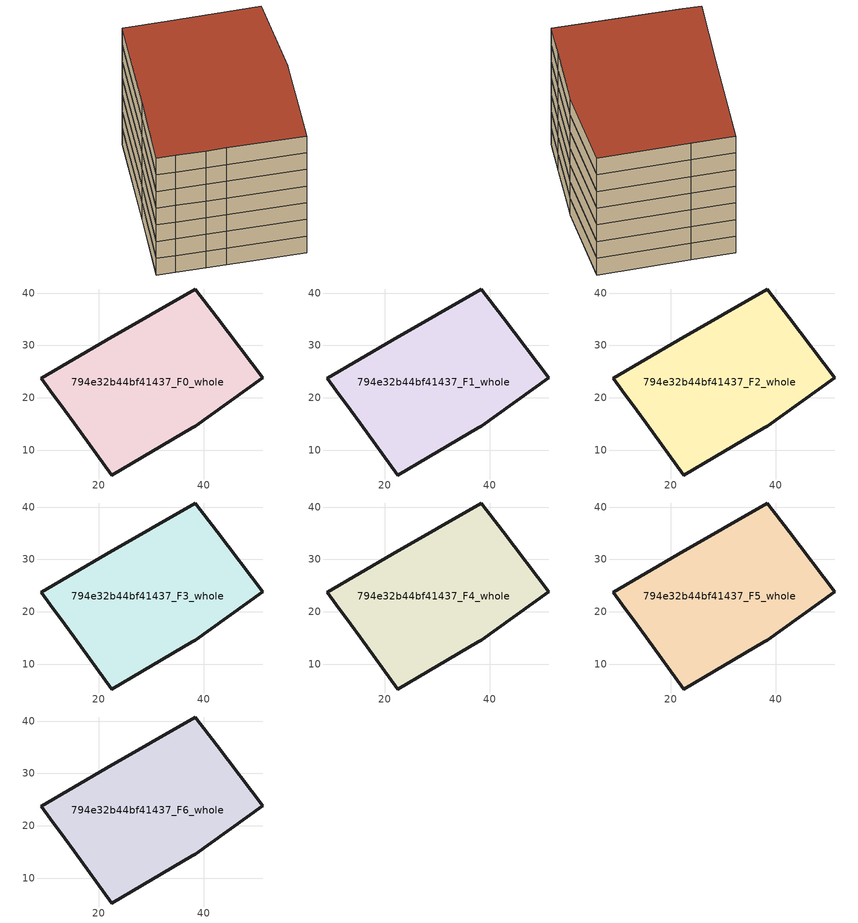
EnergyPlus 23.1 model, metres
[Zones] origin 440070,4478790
794e32b44bf41437_F0_whole
 floor ground (EU_floor_Construction): 42.57,35.32 51.27,23.85 38.41,14.56 37.84,14.23 28.32,8.62 22.49,5.25 15.27,15.15 13.46,17.62 10.73,21.37 9,23.76 21.44,30.96 38.44,40.78 z0
 wall outside (EU_wall_Construction): 22.49,5.25 28.32,8.62 37.84,14.23 38.41,14.56 51.27,23.85 42.57,35.32 38.44,40.78 21.44,30.96 9,23.76 10.73,21.37 13.46,17.62 15.27,15.15 22.49,5.25 z0:3
794e32b44bf41437_F1_whole
 floor to 794e32b44bf41437_F0_whole (EU_floor_Construction): 42.57,35.32 51.27,23.85 38.41,14.56 37.84,14.23 28.32,8.62 22.49,5.25 15.27,15.15 13.46,17.62 10.73,21.37 9,23.76 21.44,30.96 38.44,40.78 z3
 wall outside (EU_wall_Construction): 22.49,5.25 28.32,8.62 37.84,14.23 38.41,14.56 51.27,23.85 42.57,35.32 38.44,40.78 21.44,30.96 9,23.76 10.73,21.37 13.46,17.62 15.27,15.15 22.49,5.25 z3:6
794e32b44bf41437_F2_whole
 floor to 794e32b44bf41437_F1_whole (EU_floor_Construction): 42.57,35.32 51.27,23.85 38.41,14.56 37.84,14.23 28.32,8.62 22.49,5.25 15.27,15.15 13.46,17.62 10.73,21.37 9,23.76 21.44,30.96 38.44,40.78 z6
 wall outside (EU_wall_Construction): 22.49,5.25 28.32,8.62 37.84,14.23 38.41,14.56 51.27,23.85 42.57,35.32 38.44,40.78 21.44,30.96 9,23.76 10.73,21.37 13.46,17.62 15.27,15.15 22.49,5.25 z6:9
794e32b44bf41437_F3_whole
 floor to 794e32b44bf41437_F2_whole (EU_floor_Construction): 42.57,35.32 51.27,23.85 38.41,14.56 37.84,14.23 28.32,8.62 22.49,5.25 15.27,15.15 13.46,17.62 10.73,21.37 9,23.76 21.44,30.96 38.44,40.78 z9
 wall outside (EU_wall_Construction): 22.49,5.25 28.32,8.62 37.84,14.23 38.41,14.56 51.27,23.85 42.57,35.32 38.44,40.78 21.44,30.96 9,23.76 10.73,21.37 13.46,17.62 15.27,15.15 22.49,5.25 z9:12
794e32b44bf41437_F4_whole
 floor to 794e32b44bf41437_F3_whole (EU_floor_Construction): 42.57,35.32 51.27,23.85 38.41,14.56 37.84,14.23 28.32,8.62 22.49,5.25 15.27,15.15 13.46,17.62 10.73,21.37 9,23.76 21.44,30.96 38.44,40.78 z12
 wall outside (EU_wall_Construction): 22.49,5.25 28.32,8.62 37.84,14.23 38.41,14.56 51.27,23.85 42.57,35.32 38.44,40.78 21.44,30.96 9,23.76 10.73,21.37 13.46,17.62 15.27,15.15 22.49,5.25 z12:15
794e32b44bf41437_F5_whole
 floor to 794e32b44bf41437_F4_whole (EU_floor_Construction): 42.57,35.32 51.27,23.85 38.41,14.56 37.84,14.23 28.32,8.62 22.49,5.25 15.27,15.15 13.46,17.62 10.73,21.37 9,23.76 21.44,30.96 38.44,40.78 z15
 wall outside (EU_wall_Construction): 22.49,5.25 28.32,8.62 37.84,14.23 38.41,14.56 51.27,23.85 42.57,35.32 38.44,40.78 21.44,30.96 9,23.76 10.73,21.37 13.46,17.62 15.27,15.15 22.49,5.25 z15:18
794e32b44bf41437_F6_whole
 floor to 794e32b44bf41437_F5_whole (EU_floor_Construction): 42.57,35.32 51.27,23.85 38.41,14.56 37.84,14.23 28.32,8.62 22.49,5.25 15.27,15.15 13.46,17.62 10.73,21.37 9,23.76 21.44,30.96 38.44,40.78 z18
 wall outside (EU_wall_Construction): 22.49,5.25 28.32,8.62 37.84,14.23 38.41,14.56 51.27,23.85 42.57,35.32 38.44,40.78 21.44,30.96 9,23.76 10.73,21.37 13.46,17.62 15.27,15.15 22.49,5.25 z18:21
 roof outside (EU_roof_Construction): 38.41,14.56 51.27,23.85 42.57,35.32 38.44,40.78 21.44,30.96 9,23.76 10.73,21.37 13.46,17.62 15.27,15.15 22.49,5.25 28.32,8.62 37.84,14.23 z21
[Building]
EU S2 Campaign: North Axis=0; Terrain=City; Solar Distribution=FullExterior
[Site:Location]
Madrid: Latitude=40.5; Longitude=-3.5; Time Zone=1; Elevation=609
[SizingPeriod:WeatherFileDays]
AnnualSizingPeriod: Begin Month=1; Begin Day of Month=1; End Month=12; End Day of Month=31; Day of Week for Start Day=Monday; Use Weather File Daylight Saving Period=No; Use Weather File Rain and Snow Indicators=No
[MATERIAL]
EU_InternalMass_Material: Roughness=MediumRough; Thickness=0.1; Conductivity=1; Density=1800; Specific Heat=900; Thermal Absorptance=0.9; Solar Absorptance=0.7; Visible Absorptance=0.7
[MATERIAL:NOMASS] Roughness=MediumRough; Thermal Absorptance=0.9; Solar Absorptance=0.7; Visible Absorptance=0.7
Name | Thermal Resistance
EU_wall_NoMass | 0.609216
EU_roof_NoMass | 0.513268
EU_floor_NoMass | 0.568163
[CONSTRUCTION]
EU_wall_Construction: EU_wall_NoMass
EU_roof_Construction: EU_roof_NoMass
EU_floor_Construction: EU_floor_NoMass
EU_InternalMass_Construction: EU_InternalMass_Material
[ZONE] Type=1; Multiplier=1; Ceiling Height=autocalculate; Volume=2294.36; Floor Area=autocalculate; Part of Total Floor Area=Yes
794e32b44bf41437_F0_whole; 794e32b44bf41437_F1_whole; 794e32b44bf41437_F2_whole; 794e32b44bf41437_F3_whole; 794e32b44bf41437_F4_whole; 794e32b44bf41437_F5_whole; 794e32b44bf41437_F6_whole
[INTERNALMASS] Construction=EU_InternalMass_Construction; Surface Area=764.787
Name | Zone or ZoneList
794e32b44bf41437_F0_whole_EU_InternalMass | 794e32b44bf41437_F0_whole
794e32b44bf41437_F1_whole_EU_InternalMass | 794e32b44bf41437_F1_whole
794e32b44bf41437_F2_whole_EU_InternalMass | 794e32b44bf41437_F2_whole
794e32b44bf41437_F3_whole_EU_InternalMass | 794e32b44bf41437_F3_whole
794e32b44bf41437_F4_whole_EU_InternalMass | 794e32b44bf41437_F4_whole
794e32b44bf41437_F5_whole_EU_InternalMass | 794e32b44bf41437_F5_whole
794e32b44bf41437_F6_whole_EU_InternalMass | 794e32b44bf41437_F6_whole
[OTHEREQUIPMENT] Fuel Type=Electricity; Design Level Calculation Method=Watts/Area; Power per Zone Floor Area=1; Fraction Latent=0; Fraction Radiant=0; Fraction Lost=0; Carbon Dioxide Generation Rate=0; EndUse Subcategory=EU_Step8_InternalGains
Name | Zone or ZoneList or Space or SpaceList | Schedule
EU_Step8_InternalGain_794e32b44bf41437_F0_whole_f000 | 794e32b44bf41437_F0_whole | EU_Step8_GainSchedule_794e32b44bf41437_F0_whole_f000
EU_Step8_InternalGain_794e32b44bf41437_F1_whole_f000 | 794e32b44bf41437_F1_whole | EU_Step8_GainSchedule_794e32b44bf41437_F1_whole_f000
EU_Step8_InternalGain_794e32b44bf41437_F2_whole_f000 | 794e32b44bf41437_F2_whole | EU_Step8_GainSchedule_794e32b44bf41437_F2_whole_f000
EU_Step8_InternalGain_794e32b44bf41437_F3_whole_f000 | 794e32b44bf41437_F3_whole | EU_Step8_GainSchedule_794e32b44bf41437_F3_whole_f000
EU_Step8_InternalGain_794e32b44bf41437_F4_whole_f000 | 794e32b44bf41437_F4_whole | EU_Step8_GainSchedule_794e32b44bf41437_F4_whole_f000
EU_Step8_InternalGain_794e32b44bf41437_F5_whole_f000 | 794e32b44bf41437_F5_whole | EU_Step8_GainSchedule_794e32b44bf41437_F5_whole_f000
EU_Step8_InternalGain_794e32b44bf41437_F6_whole_f000 | 794e32b44bf41437_F6_whole | EU_Step8_GainSchedule_794e32b44bf41437_F6_whole_f000
[ZONEVENTILATION:DESIGNFLOWRATE] Schedule=EU_AlwaysOn; Design Flow Rate Calculation Method=AirChanges/Hour; Air Changes per Hour=0.752966; Ventilation Type=Natural; Fan Pressure Rise=0; Fan Total Efficiency=1; Constant Term Coefficient=1; Temperature Term Coefficient=0; Velocity Term Coefficient=0; Velocity Squared Term Coefficient=0; Minimum Indoor Temperature=-100; Maximum Indoor Temperature=100; Delta Temperature=-100; Minimum Outdoor Temperature=-100; Maximum Outdoor Temperature=100; Maximum Wind Speed=40
Name | Zone or ZoneList or Space or SpaceList
EU_ConstantAir_794e32b44bf41437_F0_whole | 794e32b44bf41437_F0_whole
EU_ConstantAir_794e32b44bf41437_F1_whole | 794e32b44bf41437_F1_whole
EU_ConstantAir_794e32b44bf41437_F2_whole | 794e32b44bf41437_F2_whole
EU_ConstantAir_794e32b44bf41437_F3_whole | 794e32b44bf41437_F3_whole
EU_ConstantAir_794e32b44bf41437_F4_whole | 794e32b44bf41437_F4_whole
EU_ConstantAir_794e32b44bf41437_F5_whole | 794e32b44bf41437_F5_whole
EU_ConstantAir_794e32b44bf41437_F6_whole | 794e32b44bf41437_F6_whole
[HVACTEMPLATE:THERMOSTAT] Constant Heating Setpoint=20; Constant Cooling Setpoint=50
EU_HeatOnly_794e32b44bf41437_F0_whole; EU_HeatOnly_794e32b44bf41437_F1_whole; EU_HeatOnly_794e32b44bf41437_F2_whole; EU_HeatOnly_794e32b44bf41437_F3_whole; EU_HeatOnly_794e32b44bf41437_F4_whole; EU_HeatOnly_794e32b44bf41437_F5_whole; EU_HeatOnly_794e32b44bf41437_F6_whole
[HVACTEMPLATE:ZONE:IDEALLOADSAIRSYSTEM] System Availability Schedule=EU_AlwaysOn; Maximum Heating Supply Air Temperature=50; Minimum Cooling Supply Air Temperature=13; Maximum Heating Supply Air Humidity Ratio=0.0156; Minimum Cooling Supply Air Humidity Ratio=0.0077; Heating Limit=NoLimit; Cooling Limit=NoLimit; Heating Availability Schedule=EU_AlwaysOn; Cooling Availability Schedule=EU_CoolingOff; Dehumidification Control Type=ConstantSensibleHeatRatio; Cooling Sensible Heat Ratio=0.7; Dehumidification Setpoint=60; Humidification Control Type=None; Humidification Setpoint=30; Outdoor Air Method=None; Outdoor Air Flow Rate per Person=0.00944; Outdoor Air Flow Rate per Zone Floor Area=0; Outdoor Air Flow Rate per Zone=0; Demand Controlled Ventilation Type=None; Outdoor Air Economizer Type=NoEconomizer; Heat Recovery Type=None; Sensible Heat Recovery Effectiveness=0.7; Latent Heat Recovery Effectiveness=0.65
Name | Template Thermostat
794e32b44bf41437_F0_whole | EU_HeatOnly_794e32b44bf41437_F0_whole
794e32b44bf41437_F1_whole | EU_HeatOnly_794e32b44bf41437_F1_whole
794e32b44bf41437_F2_whole | EU_HeatOnly_794e32b44bf41437_F2_whole
794e32b44bf41437_F3_whole | EU_HeatOnly_794e32b44bf41437_F3_whole
794e32b44bf41437_F4_whole | EU_HeatOnly_794e32b44bf41437_F4_whole
794e32b44bf41437_F5_whole | EU_HeatOnly_794e32b44bf41437_F5_whole
794e32b44bf41437_F6_whole | EU_HeatOnly_794e32b44bf41437_F6_whole
[SIZING:ZONE] Zone Cooling Design Supply Air Temperature Input Method=SupplyAirTemperature; Zone Cooling Design Supply Air Temperature=13; Zone Heating Design Supply Air Temperature Input Method=SupplyAirTemperature; Zone Heating Design Supply Air Temperature=50; Zone Cooling Design Supply Air Humidity Ratio=0.008; Zone Heating Design Supply Air Humidity Ratio=0.008; Cooling Design Air Flow Method=DesignDay; Cooling Design Air Flow Rate=0; Cooling Minimum Air Flow per Zone Floor Area=0.000762; Cooling Minimum Air Flow=0; Cooling Minimum Air Flow Fraction=0.2; Heating Design Air Flow Method=DesignDay; Heating Design Air Flow Rate=0; Heating Maximum Air Flow per Zone Floor Area=0.002032; Heating Maximum Air Flow=0.141576; Heating Maximum Air Flow Fraction=0.3; Account for Dedicated Outdoor Air System=No; Dedicated Outdoor Air System Control Strategy=NeutralSupplyAir; Dedicated Outdoor Air Low Setpoint Temperature for Design=autosize; Dedicated Outdoor Air High Setpoint Temperature for Design=autosize; Zone Load Sizing Method=Sensible Load Only No Latent Load; Zone Latent Cooling Design Supply Air Humidity Ratio Input Method=HumidityRatioDifference; Zone Cooling Design Supply Air Humidity Ratio Difference=0.005; Zone Latent Heating Design Supply Air Humidity Ratio Input Method=HumidityRatioDifference; Zone Humidification Design Supply Air Humidity Ratio Difference=0.005
794e32b44bf41437_F0_whole; 794e32b44bf41437_F1_whole; 794e32b44bf41437_F2_whole; 794e32b44bf41437_F3_whole; 794e32b44bf41437_F4_whole; 794e32b44bf41437_F5_whole; 794e32b44bf41437_F6_whole
[SCHEDULE:CONSTANT]
Name | Hourly Value
EU_AlwaysOn | 1
EU_CoolingOff | 0
[SCHEDULE:FILE] Column Number=1; Rows to Skip at Top=0; Number of Hours of Data=8760; Column Separator=Comma; Interpolate to Timestep=No; Minutes per Item=60; Adjust Schedule for Daylight Savings=Yes
Name | File
EU_Step8_GainSchedule_794e32b44bf41437_F0_whole_f000 | C:\Users\o_iseri\Desktop\OpenUBEM\openubem\outputs\eu_evidence\EU-11\ES-MAD-BERRUGUETE\idfs\794e32b44bf41437\794e32b44bf41437_F0_whole_f000_gain.csv
EU_Step8_GainSchedule_794e32b44bf41437_F1_whole_f000 | C:\Users\o_iseri\Desktop\OpenUBEM\openubem\outputs\eu_evidence\EU-11\ES-MAD-BERRUGUETE\idfs\794e32b44bf41437\794e32b44bf41437_F1_whole_f000_gain.csv
EU_Step8_GainSchedule_794e32b44bf41437_F2_whole_f000 | C:\Users\o_iseri\Desktop\OpenUBEM\openubem\outputs\eu_evidence\EU-11\ES-MAD-BERRUGUETE\idfs\794e32b44bf41437\794e32b44bf41437_F2_whole_f000_gain.csv
EU_Step8_GainSchedule_794e32b44bf41437_F3_whole_f000 | C:\Users\o_iseri\Desktop\OpenUBEM\openubem\outputs\eu_evidence\EU-11\ES-MAD-BERRUGUETE\idfs\794e32b44bf41437\794e32b44bf41437_F3_whole_f000_gain.csv
EU_Step8_GainSchedule_794e32b44bf41437_F4_whole_f000 | C:\Users\o_iseri\Desktop\OpenUBEM\openubem\outputs\eu_evidence\EU-11\ES-MAD-BERRUGUETE\idfs\794e32b44bf41437\794e32b44bf41437_F4_whole_f000_gain.csv
EU_Step8_GainSchedule_794e32b44bf41437_F5_whole_f000 | C:\Users\o_iseri\Desktop\OpenUBEM\openubem\outputs\eu_evidence\EU-11\ES-MAD-BERRUGUETE\idfs\794e32b44bf41437\794e32b44bf41437_F5_whole_f000_gain.csv
EU_Step8_GainSchedule_794e32b44bf41437_F6_whole_f000 | C:\Users\o_iseri\Desktop\OpenUBEM\openubem\outputs\eu_evidence\EU-11\ES-MAD-BERRUGUETE\idfs\794e32b44bf41437\794e32b44bf41437_F6_whole_f000_gain.csv
